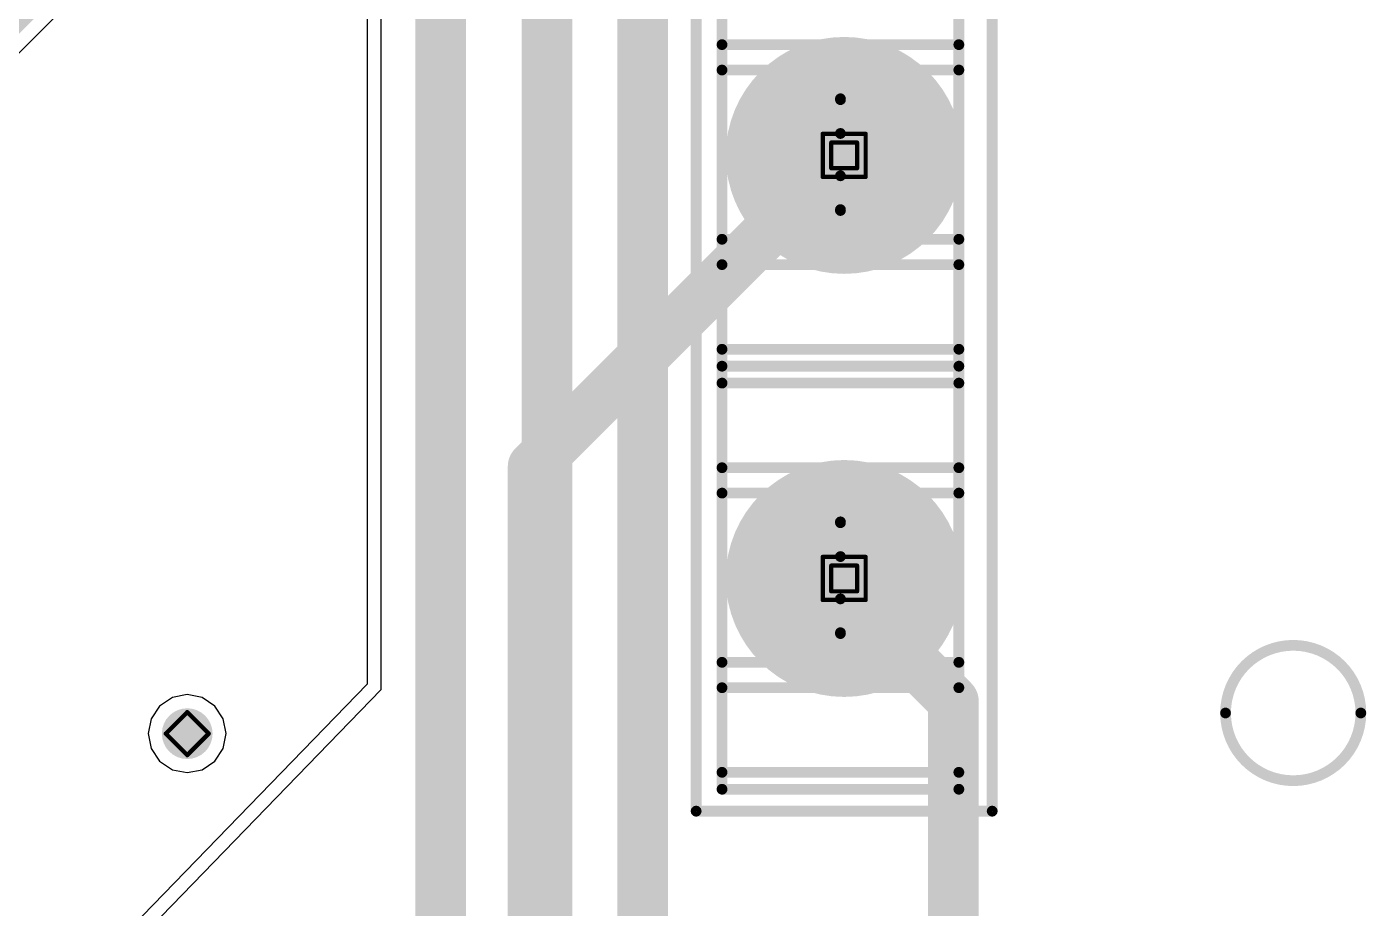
# Model space of a CAD drawing. Header units: millimetres. Extents: x -16 to 330, y -45 to 150.
# Drawn here: x 16.09 to 31.92, y 19.6 to 30.02 of the extents above; entities that cross this region are included whole.
import ezdxf

# ---------------------------------------------------------------- set-up
doc = ezdxf.new("R2010")
doc.units = ezdxf.units.MM
for name, color, linetype in [('BottomLayer', 5, 'Continuous'), ('BottomSolder', 6, 'Continuous'), ('DrillDrawing', 1, 'Continuous'), ('Mechanical13', 56, 'Continuous'), ('MidLayer1', 16, 'Continuous'), ('MidLayer2', 76, 'Continuous'), ('MultiLayer', 9, 'Continuous'), ('PadHoleLayer', 156, 'Continuous'), ('TopLayer', 1, 'Continuous'), ('TopOverlay', 2, 'Continuous'), ('TopSolder', 216, 'Continuous'), ('ViaHoleLayer', 16, 'Continuous')]:
    doc.layers.add(name, color=color, linetype=linetype)

# ---------------------------------------------------------------- blocks, each defined once
blk = doc.blocks.new('C_____T________A_3')
at = {"layer": 'BottomLayer'}
blk.add_hatch(color=5, dxfattribs=at).paths.add_polyline_path([(-1.4, 1.4), (1.4, 1.4), (1.4, -1.4), (-1.4, -1.4)])
h = blk.add_hatch(color=5, dxfattribs=at)
edge = h.paths.add_edge_path()
edge.add_arc((5, 0), 1.4, 0, 360)
h = blk.add_hatch(color=5, dxfattribs=at)
edge = h.paths.add_edge_path()
edge.add_arc((10, 0), 1.4, 0, 360)
h = blk.add_hatch(color=5, dxfattribs=at)
edge = h.paths.add_edge_path()
edge.add_arc((15, 0), 1.4, 0, 360)
h = blk.add_hatch(color=5, dxfattribs=at)
edge = h.paths.add_edge_path()
edge.add_arc((20, 0), 1.4, 0, 360)
at = {"layer": 'BottomSolder'}
h = blk.add_hatch(color=6, dxfattribs=at)
edge = h.paths.add_edge_path()
edge.add_arc((0, 0), 0.8, 0, 360)
h = blk.add_hatch(color=6, dxfattribs=at)
edge = h.paths.add_edge_path()
edge.add_arc((5, 0), 0.8, 0, 360)
h = blk.add_hatch(color=6, dxfattribs=at)
edge = h.paths.add_edge_path()
edge.add_arc((10, 0), 0.8, 0, 360)
h = blk.add_hatch(color=6, dxfattribs=at)
edge = h.paths.add_edge_path()
edge.add_arc((15, 0), 0.8, 0, 360)
h = blk.add_hatch(color=6, dxfattribs=at)
edge = h.paths.add_edge_path()
edge.add_arc((20, 0), 0.8, 0, 360)
at = {"layer": 'MidLayer1'}
blk.add_hatch(color=16, dxfattribs=at).paths.add_polyline_path([(-1.4, 1.4), (1.4, 1.4), (1.4, -1.4), (-1.4, -1.4)])
h = blk.add_hatch(color=16, dxfattribs=at)
edge = h.paths.add_edge_path()
edge.add_arc((5, 0), 1.4, 0, 360)
h = blk.add_hatch(color=16, dxfattribs=at)
edge = h.paths.add_edge_path()
edge.add_arc((10, 0), 1.4, 0, 360)
h = blk.add_hatch(color=16, dxfattribs=at)
edge = h.paths.add_edge_path()
edge.add_arc((15, 0), 1.4, 0, 360)
h = blk.add_hatch(color=16, dxfattribs=at)
edge = h.paths.add_edge_path()
edge.add_arc((20, 0), 1.4, 0, 360)
at = {"layer": 'MidLayer2'}
blk.add_hatch(color=76, dxfattribs=at).paths.add_polyline_path([(-1.4, 1.4), (1.4, 1.4), (1.4, -1.4), (-1.4, -1.4)])
h = blk.add_hatch(color=76, dxfattribs=at)
edge = h.paths.add_edge_path()
edge.add_arc((5, 0), 1.4, 0, 360)
h = blk.add_hatch(color=76, dxfattribs=at)
edge = h.paths.add_edge_path()
edge.add_arc((10, 0), 1.4, 0, 360)
h = blk.add_hatch(color=76, dxfattribs=at)
edge = h.paths.add_edge_path()
edge.add_arc((15, 0), 1.4, 0, 360)
h = blk.add_hatch(color=76, dxfattribs=at)
edge = h.paths.add_edge_path()
edge.add_arc((20, 0), 1.4, 0, 360)
at = {"layer": 'MultiLayer'}
blk.add_hatch(color=9, dxfattribs=at).paths.add_polyline_path([(-1.4, 1.4), (1.4, 1.4), (1.4, -1.4), (-1.4, -1.4)])
h = blk.add_hatch(color=9, dxfattribs=at)
edge = h.paths.add_edge_path()
edge.add_arc((5, 0), 1.4, 0, 360)
h = blk.add_hatch(color=9, dxfattribs=at)
edge = h.paths.add_edge_path()
edge.add_arc((10, 0), 1.4, 0, 360)
h = blk.add_hatch(color=9, dxfattribs=at)
edge = h.paths.add_edge_path()
edge.add_arc((15, 0), 1.4, 0, 360)
h = blk.add_hatch(color=9, dxfattribs=at)
edge = h.paths.add_edge_path()
edge.add_arc((20, 0), 1.4, 0, 360)
at = {"layer": 'PadHoleLayer'}
h = blk.add_hatch(color=156, dxfattribs=at)
edge = h.paths.add_edge_path()
edge.add_arc((0, 0), 0.8, 0, 360)
h = blk.add_hatch(color=156, dxfattribs=at)
edge = h.paths.add_edge_path()
edge.add_arc((5, 0), 0.8, 0, 360)
h = blk.add_hatch(color=156, dxfattribs=at)
edge = h.paths.add_edge_path()
edge.add_arc((10, 0), 0.8, 0, 360)
h = blk.add_hatch(color=156, dxfattribs=at)
edge = h.paths.add_edge_path()
edge.add_arc((15, 0), 0.8, 0, 360)
h = blk.add_hatch(color=156, dxfattribs=at)
edge = h.paths.add_edge_path()
edge.add_arc((20, 0), 0.8, 0, 360)
at = {"layer": 'TopLayer'}
blk.add_hatch(color=1, dxfattribs=at).paths.add_polyline_path([(-1.4, 1.4), (1.4, 1.4), (1.4, -1.4), (-1.4, -1.4)])
h = blk.add_hatch(color=1, dxfattribs=at)
edge = h.paths.add_edge_path()
edge.add_arc((5, 0), 1.4, 0, 360)
h = blk.add_hatch(color=1, dxfattribs=at)
edge = h.paths.add_edge_path()
edge.add_arc((10, 0), 1.4, 0, 360)
h = blk.add_hatch(color=1, dxfattribs=at)
edge = h.paths.add_edge_path()
edge.add_arc((15, 0), 1.4, 0, 360)
h = blk.add_hatch(color=1, dxfattribs=at)
edge = h.paths.add_edge_path()
edge.add_arc((20, 0), 1.4, 0, 360)
at = {"layer": 'TopSolder'}
h = blk.add_hatch(color=216, dxfattribs=at)
edge = h.paths.add_edge_path()
edge.add_arc((0, 0), 0.8, 0, 360)
h = blk.add_hatch(color=216, dxfattribs=at)
edge = h.paths.add_edge_path()
edge.add_arc((5, 0), 0.8, 0, 360)
h = blk.add_hatch(color=216, dxfattribs=at)
edge = h.paths.add_edge_path()
edge.add_arc((10, 0), 0.8, 0, 360)
h = blk.add_hatch(color=216, dxfattribs=at)
edge = h.paths.add_edge_path()
edge.add_arc((15, 0), 0.8, 0, 360)
h = blk.add_hatch(color=216, dxfattribs=at)
edge = h.paths.add_edge_path()
edge.add_arc((20, 0), 0.8, 0, 360)
at = {"layer": 'TopOverlay', "const_width": 0.127}
for points in [[(-2.75, -1.75), (-2.75, 1.75)], [(22.75, 1.75), (-2.75, 1.75)], [(22.75, -1.75), (22.75, 1.75)], [(22.75, -1.75), (-2.75, -1.75)]]:
    blk.add_lwpolyline(points, dxfattribs=at)
at = {"layer": 'TopOverlay', "const_width": 0.0635}
for points in [[(-2.782, 1.75, 1), (-2.718, 1.75, 1)], [(-2.782, 1.75, 1), (-2.718, 1.75, 1)], [(22.718, 1.75, 1), (22.782, 1.75, 1)], [(22.718, 1.75, 1), (22.782, 1.75, 1)], [(-2.782, -1.75, 1), (-2.718, -1.75, 1)], [(-2.782, -1.75, 1), (-2.718, -1.75, 1)], [(22.718, -1.75, 1), (22.782, -1.75, 1)], [(22.718, -1.75, 1), (22.782, -1.75, 1)]]:
    blk.add_lwpolyline(points, format="xyb", close=True, dxfattribs=at)

msp = doc.modelspace()

# ---------------------------------------------------------------- hatches: boundary and pattern name
at = {"layer": 'BottomLayer'}
h = msp.add_hatch(color=5, dxfattribs=at)
edge = h.paths.add_edge_path()
edge.add_arc((17.983, 21.666), 0.3, 0, 360)
at = {"layer": 'BottomSolder'}
h = msp.add_hatch(color=6, dxfattribs=at)
edge = h.paths.add_edge_path()
edge.add_arc((17.983, 21.666), 0.15, 0, 360)
at = {"layer": 'MidLayer1'}
h = msp.add_hatch(color=16, dxfattribs=at)
edge = h.paths.add_edge_path()
edge.add_arc((17.983, 21.666), 0.3, 0, 360)
at = {"layer": 'MidLayer2'}
h = msp.add_hatch(color=76, dxfattribs=at)
edge = h.paths.add_edge_path()
edge.add_arc((17.983, 21.666), 0.3, 0, 360)
at = {"layer": 'TopLayer'}
h = msp.add_hatch(color=1, dxfattribs=at)
edge = h.paths.add_edge_path()
edge.add_arc((17.983, 21.666), 0.3, 0, 360)
at = {"layer": 'TopSolder'}
h = msp.add_hatch(color=216, dxfattribs=at)
edge = h.paths.add_edge_path()
edge.add_arc((17.983, 21.666), 0.15, 0, 360)
at = {"layer": 'ViaHoleLayer'}
h = msp.add_hatch(color=16, dxfattribs=at)
edge = h.paths.add_edge_path()
edge.add_arc((17.983, 21.666), 0.15, 0, 360)

# ---------------------------------------------------------------- linework, layer by layer
at = {"layer": 'BottomLayer'}
for p, q in [((20.112, 43.34), (20.112, 22.252)), ((20.277, 22.186), (20.277, 43.34)), ((20.112, 22.252), (16.01, 18.027)), ((16.129, 17.912), (20.277, 22.186))]:
    msp.add_line(p, q, dxfattribs=at)
at = {"layer": 'DrillDrawing', "const_width": 0.0508}
for points in [[(25.496, 28.754), (26.004, 28.754)], [(25.496, 28.246), (25.496, 28.754)], [(25.598, 28.652), (25.902, 28.652)], [(25.598, 28.348), (25.598, 28.652)], [(25.902, 28.348), (25.902, 28.652)], [(26.004, 28.246), (26.004, 28.754)], [(25.598, 28.348), (25.902, 28.348)], [(25.496, 28.246), (26.004, 28.246)], [(25.496, 23.754), (26.004, 23.754)], [(25.496, 23.246), (25.496, 23.754)], [(26.004, 23.246), (26.004, 23.754)], [(25.598, 23.652), (25.902, 23.652)], [(25.598, 23.348), (25.598, 23.652)], [(25.902, 23.348), (25.902, 23.652)], [(25.598, 23.348), (25.902, 23.348)], [(25.496, 23.246), (26.004, 23.246)], [(17.729, 21.666), (17.983, 21.92)], [(17.983, 21.92), (18.237, 21.666)], [(17.729, 21.666), (17.983, 21.412)], [(17.983, 21.412), (18.237, 21.666)]]:
    msp.add_lwpolyline(points, dxfattribs=at)
at = {"layer": 'DrillDrawing', "const_width": 0.0254}
for points in [[(25.483, 28.754, 1), (25.509, 28.754, 1)], [(25.483, 28.754, 1), (25.509, 28.754, 1)], [(25.585, 28.652, 1), (25.61, 28.652, 1)], [(25.585, 28.652, 1), (25.61, 28.652, 1)], [(25.89, 28.652, 1), (25.915, 28.652, 1)], [(25.89, 28.652, 1), (25.915, 28.652, 1)], [(25.991, 28.754, 1), (26.017, 28.754, 1)], [(25.991, 28.754, 1), (26.017, 28.754, 1)], [(25.585, 28.348, 1), (25.61, 28.348, 1)], [(25.585, 28.348, 1), (25.61, 28.348, 1)], [(25.89, 28.348, 1), (25.915, 28.348, 1)], [(25.89, 28.348, 1), (25.915, 28.348, 1)], [(25.483, 28.246, 1), (25.509, 28.246, 1)], [(25.483, 28.246, 1), (25.509, 28.246, 1)], [(25.991, 28.246, 1), (26.017, 28.246, 1)], [(25.991, 28.246, 1), (26.017, 28.246, 1)], [(25.483, 23.754, 1), (25.509, 23.754, 1)], [(25.483, 23.754, 1), (25.509, 23.754, 1)], [(25.991, 23.754, 1), (26.017, 23.754, 1)], [(25.991, 23.754, 1), (26.017, 23.754, 1)], [(25.585, 23.652, 1), (25.61, 23.652, 1)], [(25.585, 23.652, 1), (25.61, 23.652, 1)], [(25.89, 23.652, 1), (25.915, 23.652, 1)], [(25.89, 23.652, 1), (25.915, 23.652, 1)], [(25.585, 23.348, 1), (25.61, 23.348, 1)], [(25.585, 23.348, 1), (25.61, 23.348, 1)], [(25.89, 23.348, 1), (25.915, 23.348, 1)], [(25.89, 23.348, 1), (25.915, 23.348, 1)], [(25.483, 23.246, 1), (25.509, 23.246, 1)], [(25.483, 23.246, 1), (25.509, 23.246, 1)], [(25.991, 23.246, 1), (26.017, 23.246, 1)], [(25.991, 23.246, 1), (26.017, 23.246, 1)], [(17.97, 21.92, 1), (17.996, 21.92, 1)], [(17.97, 21.92, 1), (17.996, 21.92, 1)], [(17.716, 21.666, 1), (17.742, 21.666, 1)], [(17.716, 21.666, 1), (17.742, 21.666, 1)], [(18.224, 21.666, 1), (18.25, 21.666, 1)], [(18.224, 21.666, 1), (18.25, 21.666, 1)], [(17.97, 21.412, 1), (17.996, 21.412, 1)], [(17.97, 21.412, 1), (17.996, 21.412, 1)]]:
    msp.add_lwpolyline(points, format="xyb", close=True, dxfattribs=at)
at = {"layer": 'Mechanical13', "const_width": 0.127}
for points in [[(24.306, 21.009), (24.306, 46.009)], [(27.106, 21.009), (27.106, 46.009)], [(24.306, 29.809), (27.106, 29.809)], [(24.306, 29.509), (27.106, 29.509)], [(25.706, 28.759), (25.706, 29.159)], [(25.706, 27.859), (25.706, 28.259)], [(24.306, 27.509), (27.106, 27.509)], [(24.306, 27.209), (27.106, 27.209)], [(24.306, 26.209), (27.106, 26.209)], [(24.306, 26.009), (27.106, 26.009)], [(24.306, 25.809), (27.106, 25.809)], [(24.306, 24.809), (27.106, 24.809)], [(24.306, 24.509), (27.106, 24.509)], [(25.706, 23.759), (25.706, 24.159)], [(25.706, 22.859), (25.706, 23.259)], [(24.306, 22.509), (27.106, 22.509)], [(24.306, 22.209), (27.106, 22.209)], [(24.306, 21.209), (27.106, 21.209)], [(24.306, 21.009), (27.106, 21.009)]]:
    msp.add_lwpolyline(points, dxfattribs=at)
at = {"layer": 'Mechanical13'}
for points, const_width in [([(24.274, 29.809, 1), (24.338, 29.809, 1)], 0.0635), ([(27.074, 29.809, 1), (27.138, 29.809, 1)], 0.0635), ([(24.274, 29.509, 1), (24.338, 29.509, 1)], 0.0635), ([(27.074, 29.509, 1), (27.138, 29.509, 1)], 0.0635), ([(25.674, 29.169, 1), (25.738, 29.169, 1)], 0.0635), ([(25.674, 29.169, 1), (25.738, 29.169, 1)], 0.0635), ([(25.674, 29.159, 1), (25.738, 29.159, 1)], 0.0635), ([(25.674, 29.159, 1), (25.738, 29.159, 1)], 0.0635), ([(25.674, 29.159, 1), (25.738, 29.159, 1)], 0.0635), ([(25.674, 29.159, 1), (25.738, 29.159, 1)], 0.0635), ([(25.674, 29.159, 1), (25.738, 29.159, 1)], 0.0635), ([(25.674, 28.759, 1), (25.738, 28.759, 1)], 0.0635), ([(25.674, 28.759, 1), (25.738, 28.759, 1)], 0.0635), ([(25.674, 28.759, 1), (25.738, 28.759, 1)], 0.0635), ([(25.674, 28.759, 1), (25.738, 28.759, 1)], 0.0635), ([(25.674, 28.759, 1), (25.738, 28.759, 1)], 0.0635), ([(25.674, 28.259, 1), (25.738, 28.259, 1)], 0.0635), ([(25.674, 28.259, 1), (25.738, 28.259, 1)], 0.0635), ([(25.674, 28.259, 1), (25.738, 28.259, 1)], 0.0635), ([(25.674, 28.259, 1), (25.738, 28.259, 1)], 0.0635), ([(25.674, 28.259, 1), (25.738, 28.259, 1)], 0.0635), ([(25.674, 27.859, 1), (25.738, 27.859, 1)], 0.0635), ([(25.674, 27.859, 1), (25.738, 27.859, 1)], 0.0635), ([(25.674, 27.859, 1), (25.738, 27.859, 1)], 0.0635), ([(25.674, 27.859, 1), (25.738, 27.859, 1)], 0.0635), ([(25.674, 27.859, 1), (25.738, 27.859, 1)], 0.0635), ([(25.674, 27.849, 1), (25.738, 27.849, 1)], 0.0635), ([(25.674, 27.849, 1), (25.738, 27.849, 1)], 0.0635), ([(24.274, 27.509, 1), (24.338, 27.509, 1)], 0.0635), ([(27.074, 27.509, 1), (27.138, 27.509, 1)], 0.0635), ([(24.274, 27.209, 1), (24.338, 27.209, 1)], 0.0635), ([(27.074, 27.209, 1), (27.138, 27.209, 1)], 0.0635), ([(24.274, 26.209, 1), (24.338, 26.209, 1)], 0.0635), ([(27.074, 26.209, 1), (27.138, 26.209, 1)], 0.0635), ([(24.274, 26.009, 1), (24.338, 26.009, 1)], 0.0635), ([(27.074, 26.009, 1), (27.138, 26.009, 1)], 0.0635), ([(24.274, 25.809, 1), (24.338, 25.809, 1)], 0.0635), ([(27.074, 25.809, 1), (27.138, 25.809, 1)], 0.0635), ([(24.274, 24.809, 1), (24.338, 24.809, 1)], 0.0635), ([(27.074, 24.809, 1), (27.138, 24.809, 1)], 0.0635), ([(24.274, 24.509, 1), (24.338, 24.509, 1)], 0.0635), ([(27.074, 24.509, 1), (27.138, 24.509, 1)], 0.0635), ([(25.674, 24.169, 1), (25.738, 24.169, 1)], 0.0635), ([(25.674, 24.159, 1), (25.738, 24.159, 1)], 0.0635), ([(25.674, 24.159, 1), (25.738, 24.159, 1)], 0.0635), ([(25.674, 24.159, 1), (25.738, 24.159, 1)], 0.0635), ([(25.674, 23.759, 1), (25.738, 23.759, 1)], 0.0635), ([(25.674, 23.759, 1), (25.738, 23.759, 1)], 0.0635), ([(25.674, 23.759, 1), (25.738, 23.759, 1)], 0.0635), ([(25.674, 23.259, 1), (25.738, 23.259, 1)], 0.0635), ([(25.674, 23.259, 1), (25.738, 23.259, 1)], 0.0635), ([(25.674, 23.259, 1), (25.738, 23.259, 1)], 0.0635), ([(25.674, 22.859, 1), (25.738, 22.859, 1)], 0.0635), ([(25.674, 22.859, 1), (25.738, 22.859, 1)], 0.0635), ([(25.674, 22.859, 1), (25.738, 22.859, 1)], 0.0635), ([(25.674, 22.849, 1), (25.738, 22.849, 1)], 0.0635), ([(31.859, 21.91, 1), (30.259, 21.91, 1)], 0.127), ([(24.274, 22.509, 1), (24.338, 22.509, 1)], 0.0635), ([(27.074, 22.509, 1), (27.138, 22.509, 1)], 0.0635), ([(24.274, 22.209, 1), (24.338, 22.209, 1)], 0.0635), ([(27.074, 22.209, 1), (27.138, 22.209, 1)], 0.0635), ([(30.227, 21.91, 1), (30.29, 21.91, 1)], 0.0635), ([(31.827, 21.91, 1), (31.89, 21.91, 1)], 0.0635), ([(24.274, 21.209, 1), (24.338, 21.209, 1)], 0.0635), ([(27.074, 21.209, 1), (27.138, 21.209, 1)], 0.0635), ([(24.274, 21.009, 1), (24.338, 21.009, 1)], 0.0635), ([(24.274, 21.009, 1), (24.338, 21.009, 1)], 0.0635), ([(27.074, 21.009, 1), (27.138, 21.009, 1)], 0.0635), ([(27.074, 21.009, 1), (27.138, 21.009, 1)], 0.0635)]:
    msp.add_lwpolyline(points, format="xyb", close=True, dxfattribs=dict(at, const_width=const_width))
at = {"layer": 'Mechanical13', "const_width": 0.127}
for points in [[(25.706, 27.849, -1), (25.706, 29.169)], [(25.706, 27.849, -1), (25.706, 29.169)], [(25.706, 27.859, -1), (25.706, 29.159)], [(25.706, 27.859, -1), (25.706, 29.159)], [(25.706, 29.159, -1), (25.706, 27.859)], [(25.706, 29.159, -1), (25.706, 27.859)], [(25.706, 28.259, -1), (25.706, 28.759)], [(25.706, 28.259, -1), (25.706, 28.759)], [(25.706, 28.759, -1), (25.706, 28.259)], [(25.706, 28.759, -1), (25.706, 28.259)], [(25.706, 22.849, -1), (25.706, 24.169)], [(25.706, 22.859, -1), (25.706, 24.159)], [(25.706, 24.159, -1), (25.706, 22.859)], [(25.706, 23.259, -1), (25.706, 23.759)], [(25.706, 23.759, -1), (25.706, 23.259)]]:
    msp.add_lwpolyline(points, format="xyb", dxfattribs=at)
at = {"layer": 'MidLayer1'}
for p, q in [((20.112, 43.34), (20.112, 22.252)), ((20.277, 22.186), (20.277, 43.34)), ((20.112, 22.252), (16.01, 18.027)), ((16.129, 17.912), (20.277, 22.186)), ((17.807, 22.092), (17.657, 21.992)), ((17.983, 22.127), (17.807, 22.092)), ((18.16, 22.092), (17.983, 22.127)), ((18.309, 21.992), (18.16, 22.092)), ((17.657, 21.992), (17.557, 21.843)), ((18.409, 21.843), (18.309, 21.992)), ((17.557, 21.843), (17.522, 21.666)), ((18.444, 21.666), (18.409, 21.843)), ((17.522, 21.666), (17.557, 21.49)), ((18.409, 21.49), (18.444, 21.666)), ((17.557, 21.49), (17.657, 21.34)), ((18.309, 21.34), (18.409, 21.49)), ((17.657, 21.34), (17.807, 21.24)), ((17.807, 21.24), (17.983, 21.205)), ((17.983, 21.205), (18.16, 21.24)), ((18.16, 21.24), (18.309, 21.34))]:
    msp.add_line(p, q, dxfattribs=at)
at = {"layer": 'MidLayer1', "const_width": 0.6}
for points in [[(20.98, 7.456), (20.98, 38.73)], [(22.238, 12.506), (22.238, 34.988)], [(23.368, 13.853), (23.368, 31.118)]]:
    msp.add_lwpolyline(points, dxfattribs=at)
at = {"layer": 'MidLayer2'}
for p, q in [((20.112, 43.34), (20.112, 22.252)), ((20.277, 22.186), (20.277, 43.34)), ((20.112, 22.252), (16.01, 18.027)), ((16.129, 17.912), (20.277, 22.186))]:
    msp.add_line(p, q, dxfattribs=at)
at = {"layer": 'MidLayer2', "const_width": 0.6}
for points in [[(22.073, 24.823), (25.75, 28.5)], [(22.073, -1.245), (22.073, 24.823)], [(25.75, 23.339), (25.75, 23.5)], [(25.75, 23.339), (27.041, 22.049)], [(27.041, 3.339), (27.041, 22.049)]]:
    msp.add_lwpolyline(points, dxfattribs=at)
at = {"layer": 'MidLayer2', "const_width": 0.3}
for points in [[(25.6, 28.5, 1), (25.9, 28.5, 1)], [(21.923, 24.823, 1), (22.223, 24.823, 1)], [(21.923, 24.823, 1), (22.223, 24.823, 1)], [(25.6, 23.5, 1), (25.9, 23.5, 1)], [(25.6, 23.339, 1), (25.9, 23.339, 1)], [(25.6, 23.339, 1), (25.9, 23.339, 1)], [(26.891, 22.049, 1), (27.191, 22.049, 1)], [(26.891, 22.049, 1), (27.191, 22.049, 1)]]:
    msp.add_lwpolyline(points, format="xyb", close=True, dxfattribs=at)
at = {"layer": 'TopLayer'}
for p, q in [((20.277, 22.186), (20.277, 43.34)), ((20.112, 43.022), (20.112, 22.252)), ((9.097, 22.816), (19.531, 33.25)), ((20.112, 22.252), (16.01, 18.027)), ((16.129, 17.912), (20.277, 22.186))]:
    msp.add_line(p, q, dxfattribs=at)
at = {"layer": 'TopLayer', "const_width": 0.254}
msp.add_lwpolyline([(8.812, 22.934), (19.329, 33.452)], dxfattribs=at)

# ---------------------------------------------------------------- block references
at = {"rotation": 270}
msp.add_blockref('C_____T________A_3', (25.75, 43.5), dxfattribs=at)

doc.saveas('drawing.dxf')
